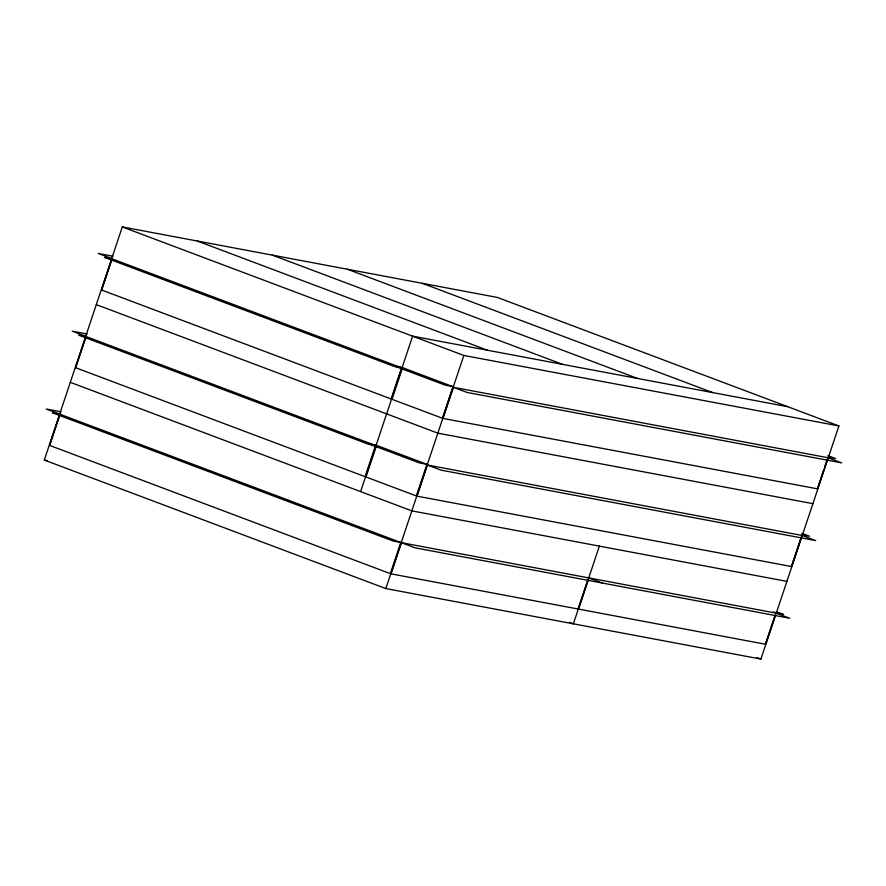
<?xml version="1.0" encoding="UTF-8"?>
<svg xmlns="http://www.w3.org/2000/svg" width="886" height="886" viewBox="0 0 886 886"><rect width="100%" height="100%" fill="white"/><g stroke="black" fill="none" stroke-linecap="round" stroke-linejoin="round"><path stroke-width="1.33" d="M44.3 460.044L122.301 226.927L497.367 297.43L838.909 425.956L760.908 659.073L385.842 588.57L44.3 460.044L47.013 460.554M49.483 445.326L59.473 415.456M75.476 367.612L85.942 336.337L72.198 331.165L87.105 333.967M101.48 289.91L111.946 258.623L98.191 253.451L113.098 256.253M60.104 414.283L49.671 445.436L390.349 573.641L400.771 542.476L60.104 414.283L52.584 412.865L393.251 541.069L400.771 542.476M86.108 336.558L75.675 367.734L365.11 476.657L375.542 445.481L86.108 336.558L78.577 335.141L368.022 444.063L375.542 445.481M112.101 258.856L101.668 290.032L391.114 398.955L401.546 367.779L112.101 258.856L104.581 257.438L394.026 366.361L401.546 367.779M360.613 491.586L412.61 336.171L787.676 406.685M376.561 445.37L365.984 476.978L416.342 495.938L426.93 464.319L376.561 445.37L368.93 443.93L419.3 462.88L426.93 464.319M402.565 367.657L391.977 399.276L442.347 418.225L452.923 386.617L402.565 367.657L394.935 366.228L445.293 385.177L452.923 386.617M385.842 588.57L463.843 355.452L838.909 425.956M588.98 577.938L776.036 613.112L789.736 618.262L602.668 583.099L588.503 577.849L401.447 542.686L391.014 573.851L578.071 609.014L587.628 580.452M427.429 465.017L441.106 470.167L815.696 540.593L802.018 535.443L427.429 465.017L417.018 496.149L791.608 566.564L801.586 536.739M453.433 387.315L443.022 418.436L817.612 488.862L828.022 457.73L841.7 462.88L467.11 392.465L453.433 387.315L828.022 457.73M599.368 546.119L573.375 623.822L569.488 622.36M588.548 579.245L578.547 609.103L765.604 644.266L775.161 615.704M765.847 642.848L774.53 616.889M791.84 565.179L801.996 534.823L809.627 536.263L801.874 533.35M817.413 488.74L823.758 469.768M824.611 467.243L826.727 460.919M827.989 457.121L835.62 458.549L827.878 455.637M812.905 503.669L437.839 433.154L96.297 304.629M61.123 411.813L46.205 409.011L59.905 414.161M786.901 581.371L411.835 510.868L70.304 382.331M602.192 583.01L415.135 547.847L401.447 542.686M422.356 283.332L712.665 392.576M347.345 269.222L637.643 378.477M272.323 255.124L562.632 364.379M197.312 241.025L487.621 350.269M122.301 226.927L463.843 355.452M776.878 611.96L783.357 614.397L773.245 612.016M757.021 657.611L760.908 659.073"/></g></svg>
